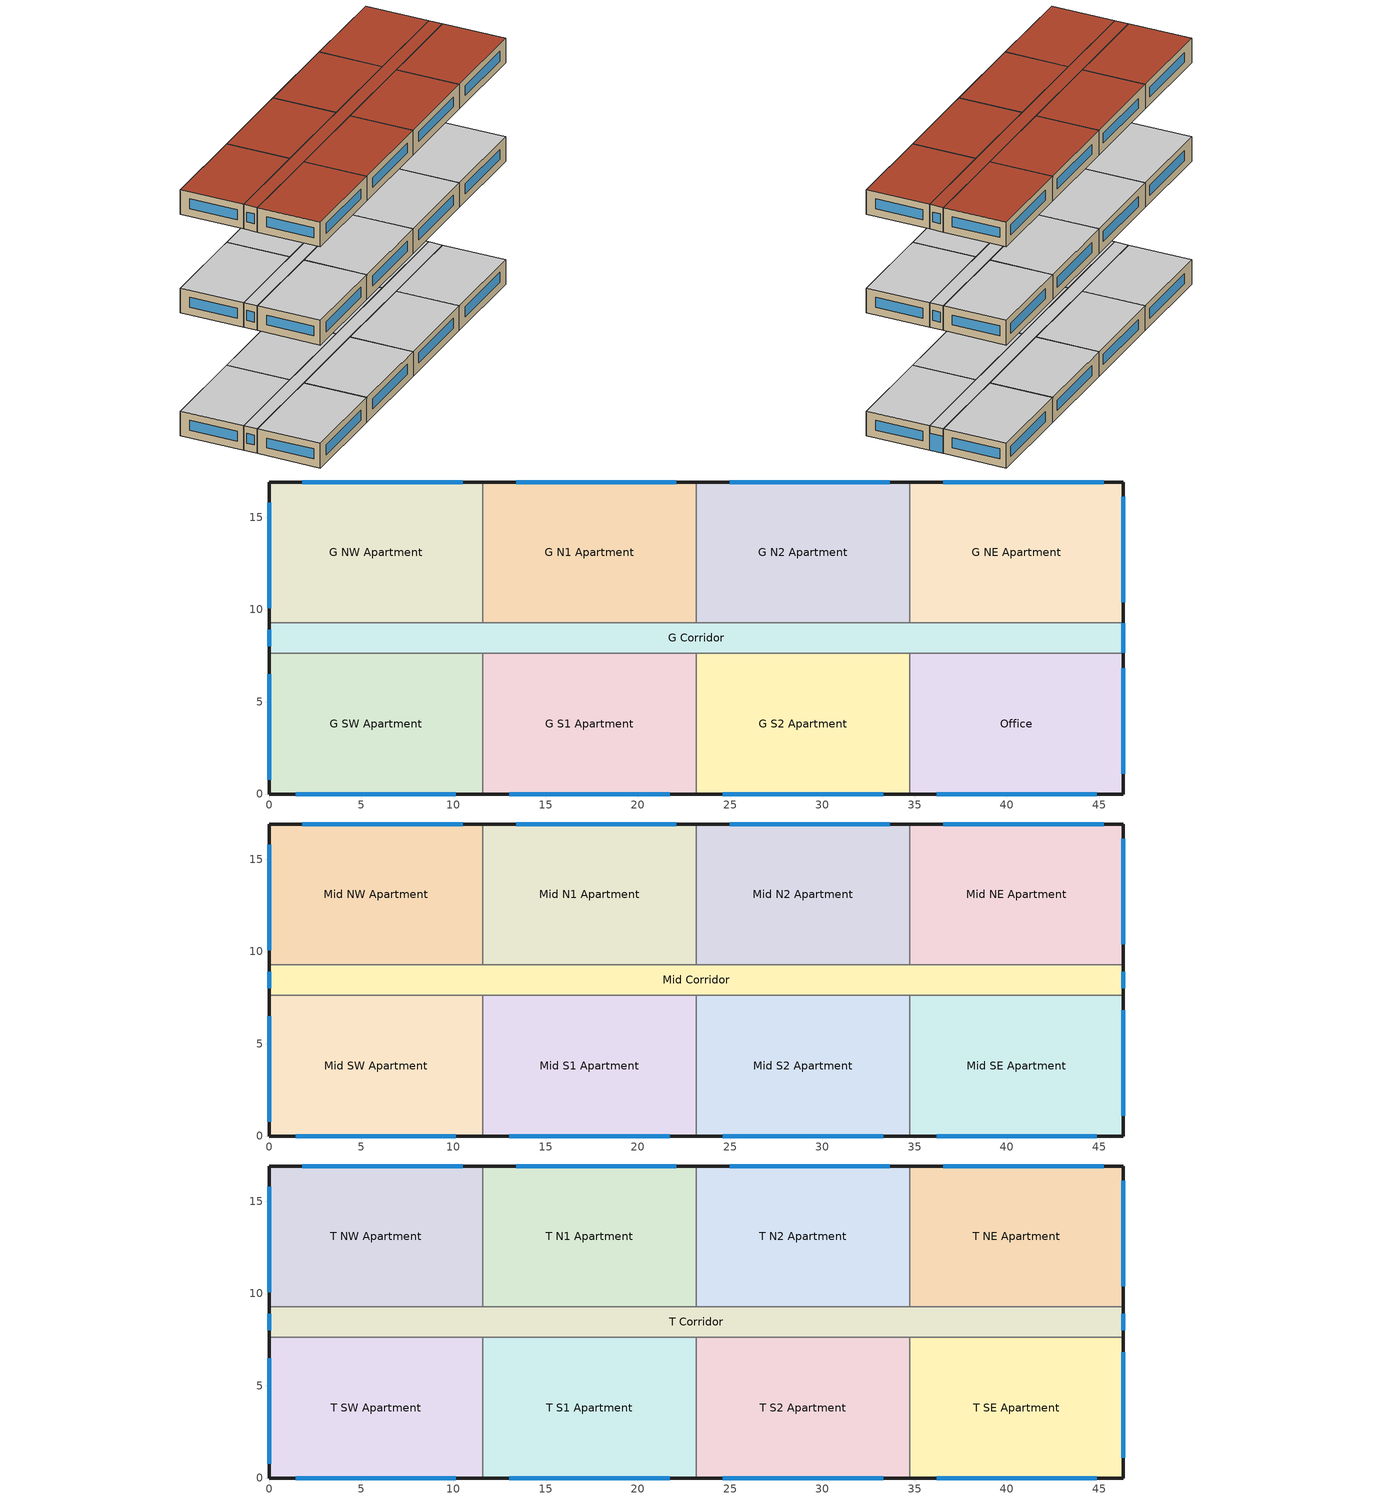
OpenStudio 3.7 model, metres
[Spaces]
G S1 Apartment
 floor ground: 23.16,7.62 23.16,0 11.58,0 11.58,7.62 z0
 wall outside: 11.58,0 23.16,0 z0:3.05
 wall to G S2 Apartment: 23.16,0 23.16,7.62 z0:3.05
 wall to G Corridor: 23.16,7.62 11.58,7.62 z0:3.05
 wall to G SW Apartment: 11.58,7.62 11.58,0 z0:3.05
 window: 13.03,0 21.72,0 z0.95:2.17
 ceiling adiabatic: 23.16,0 23.16,7.62 11.58,7.62 11.58,0 z3.05
Office
 floor ground: 46.33,7.62 46.33,0 34.75,0 34.75,7.62 z0
 wall outside: 34.75,0 46.33,0 46.33,7.62 z0:3.05
 wall to G S2 Apartment: 34.75,7.62 34.75,0 z0:3.05
 wall to G Corridor: 46.33,7.62 34.75,7.62 z0:3.05
 window: 36.19,0 44.88,0 / 46.33,1.1 46.33,6.81 z0.95:2.17
 ceiling adiabatic: 46.33,0 46.33,7.62 34.75,7.62 34.75,0 z3.05
G S2 Apartment
 floor ground: 34.75,7.62 34.75,0 23.16,0 23.16,7.62 z0
 wall outside: 23.16,0 34.75,0 z0:3.05
 wall to G Corridor: 34.75,7.62 23.16,7.62 z0:3.05
 window: 24.61,0 33.3,0 z0.95:2.17
 ceiling adiabatic: 34.75,0 34.75,7.62 23.16,7.62 23.16,0 z3.05
G Corridor
 floor ground: 46.33,9.3 46.33,7.62 0,7.62 0,9.3 z0
 wall outside: 46.33,7.62 46.33,9.3 / 0,9.3 0,7.62 z0:3.05
 wall to G NW Apartment: 11.58,9.3 0,9.3 z0:3.05
 wall to G NE Apartment: 46.33,9.3 34.75,9.3 z0:3.05
 wall to G N1 Apartment: 23.16,9.3 11.58,9.3 z0:3.05
 wall to G SW Apartment: 0,7.62 11.58,7.62 z0:3.05
 wall to G N2 Apartment: 34.75,9.3 23.16,9.3 z0:3.05
 window: 46.33,7.67 46.33,9.25 z0:2.13; 0,8.91 0,8 z0.95:2.17
 ceiling adiabatic: 46.33,7.62 46.33,9.3 0,9.3 0,7.62 z3.05
G NW Apartment
 floor ground: 11.58,16.92 11.58,9.3 0,9.3 0,16.92 z0
 wall outside: 11.58,16.92 0,16.92 0,9.3 z0:3.05
 wall to G N1 Apartment: 11.58,9.3 11.58,16.92 z0:3.05
 window: 0,15.8 0,10.08 / 10.5,16.92 1.81,16.92 z0.95:2.17
 ceiling adiabatic: 11.58,9.3 11.58,16.92 0,16.92 0,9.3 z3.05
G N1 Apartment
 floor ground: 23.16,16.92 23.16,9.3 11.58,9.3 11.58,16.92 z0
 wall outside: 23.16,16.92 11.58,16.92 z0:3.05
 wall to G N2 Apartment: 23.16,9.3 23.16,16.92 z0:3.05
 window: 22.08,16.92 13.4,16.92 z0.95:2.17
 ceiling adiabatic: 23.16,9.3 23.16,16.92 11.58,16.92 11.58,9.3 z3.05
G N2 Apartment
 floor ground: 34.75,16.92 34.75,9.3 23.16,9.3 23.16,16.92 z0
 wall outside: 34.75,16.92 23.16,16.92 z0:3.05
 wall to G NE Apartment: 34.75,9.3 34.75,16.92 z0:3.05
 window: 33.66,16.92 24.98,16.92 z0.95:2.17
 ceiling adiabatic: 34.75,9.3 34.75,16.92 23.16,16.92 23.16,9.3 z3.05
G NE Apartment
 floor ground: 46.33,16.92 46.33,9.3 34.75,9.3 34.75,16.92 z0
 wall outside: 46.33,9.3 46.33,16.92 34.75,16.92 z0:3.05
 window: 46.33,10.4 46.33,16.11 / 45.25,16.92 36.56,16.92 z0.95:2.17
 ceiling adiabatic: 46.33,9.3 46.33,16.92 34.75,16.92 34.75,9.3 z3.05
G SW Apartment
 floor ground: 11.58,7.62 11.58,0 0,0 0,7.62 z0
 wall outside: 0,7.62 0,0 11.58,0 z0:3.05
 window: 0,6.5 0,0.79 / 1.45,0 10.13,0 z0.95:2.17
 ceiling adiabatic: 11.58,0 11.58,7.62 0,7.62 0,0 z3.05
Mid S2 Apartment
 floor adiabatic: 34.75,7.62 34.75,0 23.16,0 23.16,7.62 z15.24
 wall outside: 23.16,0 34.75,0 z15.24:18.29
 wall to Mid Corridor: 34.75,7.62 23.16,7.62 z15.24:18.29
 wall to Mid S1 Apartment: 23.16,7.62 23.16,0 z15.24:18.29
 wall to Mid SE Apartment: 34.75,0 34.75,7.62 z15.24:18.29
 window: 24.61,0 33.3,0 z16.19:17.41
 ceiling adiabatic: 34.75,0 34.75,7.62 23.16,7.62 23.16,0 z18.29
Mid NE Apartment
 floor adiabatic: 46.33,16.92 46.33,9.3 34.75,9.3 34.75,16.92 z15.24
 wall outside: 46.33,9.3 46.33,16.92 34.75,16.92 z15.24:18.29
 wall to Mid N2 Apartment: 34.75,16.92 34.75,9.3 z15.24:18.29
 wall to Mid Corridor: 34.75,9.3 46.33,9.3 z15.24:18.29
 window: 46.33,10.4 46.33,16.11 / 45.25,16.92 36.56,16.92 z16.19:17.41
 ceiling adiabatic: 46.33,9.3 46.33,16.92 34.75,16.92 34.75,9.3 z18.29
Mid S1 Apartment
 floor adiabatic: 23.16,7.62 23.16,0 11.58,0 11.58,7.62 z15.24
 wall outside: 11.58,0 23.16,0 z15.24:18.29
 wall to Mid SW Apartment: 11.58,7.62 11.58,0 z15.24:18.29
 wall to Mid Corridor: 23.16,7.62 11.58,7.62 z15.24:18.29
 window: 13.03,0 21.72,0 z16.19:17.41
 ceiling adiabatic: 23.16,0 23.16,7.62 11.58,7.62 11.58,0 z18.29
Mid Corridor
 floor adiabatic: 46.33,9.3 46.33,7.62 0,7.62 0,9.3 z15.24
 wall outside: 46.33,7.62 46.33,9.3 / 0,9.3 0,7.62 z15.24:18.29
 wall to Mid N1 Apartment: 23.16,9.3 11.58,9.3 z15.24:18.29
 wall to Mid SE Apartment: 34.75,7.62 46.33,7.62 z15.24:18.29
 wall to Mid SW Apartment: 0,7.62 11.58,7.62 z15.24:18.29
 wall to Mid N2 Apartment: 34.75,9.3 23.16,9.3 z15.24:18.29
 wall to Mid NW Apartment: 11.58,9.3 0,9.3 z15.24:18.29
 window: 46.33,8 46.33,8.91 / 0,8.91 0,8 z16.19:17.41
 ceiling adiabatic: 46.33,7.62 46.33,9.3 0,9.3 0,7.62 z18.29
Mid SE Apartment
 floor adiabatic: 46.33,7.62 46.33,0 34.75,0 34.75,7.62 z15.24
 wall outside: 34.75,0 46.33,0 46.33,7.62 z15.24:18.29
 window: 46.33,1.1 46.33,6.81 / 36.19,0 44.88,0 z16.19:17.41
 ceiling adiabatic: 46.33,0 46.33,7.62 34.75,7.62 34.75,0 z18.29
Mid N1 Apartment
 floor adiabatic: 23.16,16.92 23.16,9.3 11.58,9.3 11.58,16.92 z15.24
 wall outside: 23.16,16.92 11.58,16.92 z15.24:18.29
 wall to Mid N2 Apartment: 23.16,9.3 23.16,16.92 z15.24:18.29
 wall to Mid NW Apartment: 11.58,16.92 11.58,9.3 z15.24:18.29
 window: 22.08,16.92 13.4,16.92 z16.19:17.41
 ceiling adiabatic: 23.16,9.3 23.16,16.92 11.58,16.92 11.58,9.3 z18.29
Mid NW Apartment
 floor adiabatic: 11.58,16.92 11.58,9.3 0,9.3 0,16.92 z15.24
 wall outside: 11.58,16.92 0,16.92 0,9.3 z15.24:18.29
 window: 0,15.8 0,10.08 / 10.5,16.92 1.81,16.92 z16.19:17.41
 ceiling adiabatic: 11.58,9.3 11.58,16.92 0,16.92 0,9.3 z18.29
Mid N2 Apartment
 floor adiabatic: 34.75,16.92 34.75,9.3 23.16,9.3 23.16,16.92 z15.24
 wall outside: 34.75,16.92 23.16,16.92 z15.24:18.29
 window: 33.66,16.92 24.98,16.92 z16.19:17.41
 ceiling adiabatic: 34.75,9.3 34.75,16.92 23.16,16.92 23.16,9.3 z18.29
Mid SW Apartment
 floor adiabatic: 11.58,7.62 11.58,0 0,0 0,7.62 z15.24
 wall outside: 0,7.62 0,0 11.58,0 z15.24:18.29
 window: 1.45,0 10.13,0 / 0,6.5 0,0.79 z16.19:17.41
 ceiling adiabatic: 11.58,0 11.58,7.62 0,7.62 0,0 z18.29
T N1 Apartment
 floor adiabatic: 23.16,16.92 23.16,9.3 11.58,9.3 11.58,16.92 z27.43
 wall outside: 23.16,16.92 11.58,16.92 z27.43:30.48
 wall to T NW Apartment: 11.58,16.92 11.58,9.3 z27.43:30.48
 wall to T Corridor: 11.58,9.3 23.16,9.3 z27.43:30.48
 wall to T N2 Apartment: 23.16,9.3 23.16,16.92 z27.43:30.48
 window: 22.08,16.92 13.4,16.92 z28.38:29.6
 roof outside: 23.16,9.3 23.16,16.92 11.58,16.92 11.58,9.3 z30.48
T N2 Apartment
 floor adiabatic: 34.75,16.92 34.75,9.3 23.16,9.3 23.16,16.92 z27.43
 wall outside: 34.75,16.92 23.16,16.92 z27.43:30.48
 wall to T NE Apartment: 34.75,9.3 34.75,16.92 z27.43:30.48
 wall to T Corridor: 23.16,9.3 34.75,9.3 z27.43:30.48
 window: 33.66,16.92 24.98,16.92 z28.38:29.6
 roof outside: 34.75,9.3 34.75,16.92 23.16,16.92 23.16,9.3 z30.48
T S2 Apartment
 floor adiabatic: 34.75,7.62 34.75,0 23.16,0 23.16,7.62 z27.43
 wall outside: 23.16,0 34.75,0 z27.43:30.48
 wall to T Corridor: 34.75,7.62 23.16,7.62 z27.43:30.48
 wall to T S1 Apartment: 23.16,7.62 23.16,0 z27.43:30.48
 wall to T SE Apartment: 34.75,0 34.75,7.62 z27.43:30.48
 window: 24.61,0 33.3,0 z28.38:29.6
 roof outside: 34.75,0 34.75,7.62 23.16,7.62 23.16,0 z30.48
T SW Apartment
 floor adiabatic: 11.58,7.62 11.58,0 0,0 0,7.62 z27.43
 wall outside: 0,7.62 0,0 11.58,0 z27.43:30.48
 wall to T Corridor: 11.58,7.62 0,7.62 z27.43:30.48
 wall to T S1 Apartment: 11.58,0 11.58,7.62 z27.43:30.48
 window: 1.45,0 10.13,0 / 0,6.5 0,0.79 z28.38:29.6
 roof outside: 11.58,0 11.58,7.62 0,7.62 0,0 z30.48
T SE Apartment
 floor adiabatic: 46.33,7.62 46.33,0 34.75,0 34.75,7.62 z27.43
 wall outside: 34.75,0 46.33,0 46.33,7.62 z27.43:30.48
 wall to T Corridor: 46.33,7.62 34.75,7.62 z27.43:30.48
 window: 36.19,0 44.88,0 / 46.33,1.1 46.33,6.81 z28.38:29.6
 roof outside: 46.33,0 46.33,7.62 34.75,7.62 34.75,0 z30.48
T S1 Apartment
 floor adiabatic: 23.16,7.62 23.16,0 11.58,0 11.58,7.62 z27.43
 wall outside: 11.58,0 23.16,0 z27.43:30.48
 wall to T Corridor: 23.16,7.62 11.58,7.62 z27.43:30.48
 window: 13.03,0 21.72,0 z28.38:29.6
 roof outside: 23.16,0 23.16,7.62 11.58,7.62 11.58,0 z30.48
T Corridor
 floor adiabatic: 46.33,9.3 46.33,7.62 0,7.62 0,9.3 z27.43
 wall outside: 0,9.3 0,7.62 / 46.33,7.62 46.33,9.3 z27.43:30.48
 wall to T NE Apartment: 46.33,9.3 34.75,9.3 z27.43:30.48
 wall to T NW Apartment: 11.58,9.3 0,9.3 z27.43:30.48
 window: 46.33,8 46.33,8.91 / 0,8.91 0,8 z28.38:29.6
 roof outside: 46.33,7.62 46.33,9.3 0,9.3 0,7.62 z30.48
T NE Apartment
 floor adiabatic: 46.33,16.92 46.33,9.3 34.75,9.3 34.75,16.92 z27.43
 wall outside: 46.33,9.3 46.33,16.92 34.75,16.92 z27.43:30.48
 window: 46.33,10.4 46.33,16.11 / 45.25,16.92 36.56,16.92 z28.38:29.6
 roof outside: 46.33,9.3 46.33,16.92 34.75,16.92 34.75,9.3 z30.48
T NW Apartment
 floor adiabatic: 11.58,16.92 11.58,9.3 0,9.3 0,16.92 z27.43
 wall outside: 11.58,16.92 0,16.92 0,9.3 z27.43:30.48
 window: 0,15.8 0,10.08 / 10.5,16.92 1.81,16.92 z28.38:29.6
 roof outside: 11.58,9.3 11.58,16.92 0,16.92 0,9.3 z30.48
[Site]
Resolute_NU_CAN: Latitude {deg}=74.72; Longitude {deg}=-94.98; Time Zone {hr}=-6; Elevation {m}=67; Terrain=City
[Building]
Building 1: North Axis {deg}=0; Standards Number of Stories=10; Standards Number of Above Ground Stories=10; Standards Building Type=HighriseApartment
[Site:WaterMainsTemperature]
Calculation Method=Correlation; Annual Average Outdoor Air Temperature {C}=-16.5333; Maximum Difference In Monthly Average Outdoor Air Temperatures {deltaC}=35.9
[SizingPeriod:DesignDay] Barometric Pressure {Pa}=100523; Sky Clearness=0; Rain Indicator=No; Snow Indicator=No; Day of Month=21; Daylight Saving Time Indicator=No; Humidity Condition Type=Wetbulb; Dry-Bulb Temperature Range Modifier Type=DefaultMultipliers
Name | Maximum Dry-Bulb Temperature {C} | Daily Dry-Bulb Temperature Range {deltaC} | Wind Speed {m/s} | Wind Direction {deg} | Month | Day Type | Wetbulb or DewPoint at Maximum Dry-Bulb {C} | Solar Model Indicator | ASHRAE Clear Sky Optical Depth for Beam Irradiance | ASHRAE Clear Sky Optical Depth for Diffuse Irradiance
Resolute Ann Htg 99.6% Condns DB | -42.5 | 0 | 4 | 330 | 2 | WinterDesignDay | -42.5 | ASHRAEClearSky
Resolute Ann Clg .4% Condns DB=>MWB | 10.8 | 4.7 | 5.6 | 140 | 7 | SummerDesignDay | 7.7 | ASHRAETau | 0.332 | 2.238
[Site:GroundTemperature:BuildingSurface]
19.527, 19.502, 19.536, 19.598, 20.002, 21.64, 22.225, 22.375, 21.449, 20.121, 19.802, 19.633
[ClimateZones]
Climate Zone Institution Name 1=ASHRAE; Climate Zone Document Name 1=ANSI/ASHRAE Standard 169; Climate Zone Document Year 1=2006; Climate Zone Institution Name 2=CEC; Climate Zone Document Name 2=California Climate Zone Descriptions; Climate Zone Document Year 2=1995
[Space] Part of Total Floor Area=Yes
Name | Space Type | Building Story | Thermal Zone
Mid NE Apartment | Space Function Dwelling Unit(s) | Building Story 6 | TZ-Mid NE Apartment
Mid S1 Apartment | Space Function Dwelling Unit(s) | Building Story 6 | TZ-Mid S1 Apartment
Mid SE Apartment | Space Function Dwelling Unit(s) | Building Story 6 | TZ-Mid SE Apartment
Mid S2 Apartment | Space Function Dwelling Unit(s) | Building Story 6 | TZ-Mid S2 Apartment
G S1 Apartment | Space Function Dwelling Unit(s) | Building Story 1 | TZ-G S1 Apartment
Office | Space Function Dwelling Unit(s) | Building Story 1 | TZ-Office
G N2 Apartment | Space Function Dwelling Unit(s) | Building Story 1 | TZ-G N2 Apartment
T S2 Apartment | Space Function Dwelling Unit(s) | Building Story 10 | TZ-T S2 Apartment
G S2 Apartment | Space Function Dwelling Unit(s) | Building Story 1 | TZ-G S2 Apartment
T N1 Apartment | Space Function Dwelling Unit(s) | Building Story 10 | TZ-T N1 Apartment
Mid Corridor | Space Function Corr. < 2.4m wide-sch-G | Building Story 6 | TZ-Mid Corridor
G Corridor | Space Function Corr. < 2.4m wide-sch-G | Building Story 1 | TZ-G Corridor
T N2 Apartment | Space Function Dwelling Unit(s) | Building Story 10 | TZ-T N2 Apartment
G NW Apartment | Space Function Dwelling Unit(s) | Building Story 1 | TZ-G NW Apartment
G N1 Apartment | Space Function Dwelling Unit(s) | Building Story 1 | TZ-G N1 Apartment
T SW Apartment | Space Function Dwelling Unit(s) | Building Story 10 | TZ-T SW Apartment
G SW Apartment | Space Function Dwelling Unit(s) | Building Story 1 | TZ-G SW Apartment
T S1 Apartment | Space Function Dwelling Unit(s) | Building Story 10 | TZ-T S1 Apartment
Mid N1 Apartment | Space Function Dwelling Unit(s) | Building Story 6 | TZ-Mid N1 Apartment
Mid N2 Apartment | Space Function Dwelling Unit(s) | Building Story 6 | TZ-Mid N2 Apartment
T SE Apartment | Space Function Dwelling Unit(s) | Building Story 10 | TZ-T SE Apartment
T NW Apartment | Space Function Dwelling Unit(s) | Building Story 10 | TZ-T NW Apartment
T NE Apartment | Space Function Dwelling Unit(s) | Building Story 10 | TZ-T NE Apartment
Mid NW Apartment | Space Function Dwelling Unit(s) | Building Story 6 | TZ-Mid NW Apartment
T Corridor | Space Function Corr. < 2.4m wide-sch-G | Building Story 10 | TZ-T Corridor
G NE Apartment | Space Function Dwelling Unit(s) | Building Story 1 | TZ-G NE Apartment
Mid SW Apartment | Space Function Dwelling Unit(s) | Building Story 6 | TZ-Mid SW Apartment
[EvaporativeFluidCooler:SingleSpeed]
Central Tower: Design Air Flow Rate {m3/s}=autosize; Fan Power at Design Air Flow Rate {W}=autosize; Design Spray Water Flow Rate {m3/s}=0.002208; Performance Input Method=UFactorTimesAreaAndDesignWaterFlowRate; U-factor Times Area Value at Design Air Flow Rate {W/K}=autosize; Design Water Flow Rate {m3/s}=autosize; Capacity Control=FanCycling; Sizing Factor=1; Evaporation Loss Mode=SaturatedExit; Drift Loss Percent {percent}=0.008; Blowdown Calculation Mode=ConcentrationRatio; Blowdown Concentration Ratio=3
[BuildingStory]
Name | Nominal Z Coordinate {m}
Building Story 1 | 0
Building Story 2 | 3.0478
Building Story 3 | 6.0957
Building Story 4 | 9.1435
Building Story 5 | 12.1914
Building Story 6 | 15.2393
Building Story 7 | 18.2871
Building Story 8 | 21.3349
Building Story 9 | 24.3828
Building Story 10 | 27.4307
[ThermalZone] Use Ideal Air Loads=No
Name | Thermostat | Humidistat | Multiplier
TZ-F9 NE Apartment | Thermostat Setpoint Dual Setpoint 58 | Zone Control Humidistat 58
TZ-M S2 Apartment | Thermostat Setpoint Dual Setpoint 78 | Zone Control Humidistat 78
TZ-F9 Corridor | Thermostat Setpoint Dual Setpoint 55 | Zone Control Humidistat 55
TZ-F8 N1 Apartment | Thermostat Setpoint Dual Setpoint 47 | Zone Control Humidistat 47
TZ-F2 NW Apartment | Thermostat Setpoint Dual Setpoint 5 | Zone Control Humidistat 5
TZ-T S1 Apartment | Thermostat Setpoint Dual Setpoint 87 | Zone Control Humidistat 87
TZ-G NW Apartment | Thermostat Setpoint Dual Setpoint 68 | Zone Control Humidistat 68
TZ-G N2 Apartment | Thermostat Setpoint Dual Setpoint 66 | Zone Control Humidistat 66
TZ-T N1 Apartment | Thermostat Setpoint Dual Setpoint 83 | Zone Control Humidistat 83
TZ-F4 S2 Apartment | Thermostat Setpoint Dual Setpoint 25 | Zone Control Humidistat 25
TZ-F2 SE Apartment | Thermostat Setpoint Dual Setpoint 8 | Zone Control Humidistat 8
TZ-F8 S2 Apartment | Thermostat Setpoint Dual Setpoint 52 | Zone Control Humidistat 52
TZ-F7 N2 Apartment | Thermostat Setpoint Dual Setpoint 39 | Zone Control Humidistat 39
TZ-F9 S2 Apartment | Thermostat Setpoint Dual Setpoint 61 | Zone Control Humidistat 61
TZ-F4 SW Apartment | Thermostat Setpoint Dual Setpoint 27 | Zone Control Humidistat 27
TZ-F3 Corridor | Thermostat Setpoint Dual Setpoint 10 | Zone Control Humidistat 10
TZ-F7 SE Apartment | Thermostat Setpoint Dual Setpoint 44 | Zone Control Humidistat 44
TZ-T S2 Apartment | Thermostat Setpoint Dual Setpoint 88 | Zone Control Humidistat 88
TZ-F7 SW Apartment | Thermostat Setpoint Dual Setpoint 45 | Zone Control Humidistat 45
TZ-T NW Apartment | Thermostat Setpoint Dual Setpoint 86 | Zone Control Humidistat 86
TZ-F4 N2 Apartment | Thermostat Setpoint Dual Setpoint 21 | Zone Control Humidistat 21
TZ-F3 N1 Apartment | Thermostat Setpoint Dual Setpoint 11 | Zone Control Humidistat 11
TZ-F4 S1 Apartment | Thermostat Setpoint Dual Setpoint 24 | Zone Control Humidistat 24
TZ-M SW Apartment | Thermostat Setpoint Dual Setpoint 80 | Zone Control Humidistat 80
TZ-F9 NW Apartment | Thermostat Setpoint Dual Setpoint 59 | Zone Control Humidistat 59
TZ-F2 SW Apartment | Thermostat Setpoint Dual Setpoint 9 | Zone Control Humidistat 9
TZ-G SW Apartment | Thermostat Setpoint Dual Setpoint 71 | Zone Control Humidistat 71
TZ-T N2 Apartment | Thermostat Setpoint Dual Setpoint 84 | Zone Control Humidistat 84
TZ-F7 N1 Apartment | Thermostat Setpoint Dual Setpoint 38 | Zone Control Humidistat 38
TZ-F8 SE Apartment | Thermostat Setpoint Dual Setpoint 53 | Zone Control Humidistat 53
TZ-F9 SE Apartment | Thermostat Setpoint Dual Setpoint 62 | Zone Control Humidistat 62
TZ-Office | Thermostat Setpoint Dual Setpoint 81 | Zone Control Humidistat 81
TZ-F7 Corridor | Thermostat Setpoint Dual Setpoint 37 | Zone Control Humidistat 37
TZ-F9 S1 Apartment | Thermostat Setpoint Dual Setpoint 60 | Zone Control Humidistat 60
TZ-F4 NE Apartment | Thermostat Setpoint Dual Setpoint 22 | Zone Control Humidistat 22
TZ-M N2 Apartment | Thermostat Setpoint Dual Setpoint 74 | Zone Control Humidistat 74
TZ-G NE Apartment | Thermostat Setpoint Dual Setpoint 67 | Zone Control Humidistat 67
TZ-F7 NW Apartment | Thermostat Setpoint Dual Setpoint 41 | Zone Control Humidistat 41
TZ-F4 SE Apartment | Thermostat Setpoint Dual Setpoint 26 | Zone Control Humidistat 26
TZ-T Corridor | Thermostat Setpoint Dual Setpoint 82 | Zone Control Humidistat 82
TZ-Mid SW Apartment | Thermostat Setpoint Dual Setpoint 36 | Zone Control Humidistat 36 | 7
TZ-F2 S2 Apartment | Thermostat Setpoint Dual Setpoint 7 | Zone Control Humidistat 7
TZ-F4 NW Apartment | Thermostat Setpoint Dual Setpoint 23 | Zone Control Humidistat 23
TZ-G Corridor | Thermostat Setpoint Dual Setpoint 64 | Zone Control Humidistat 64
TZ-F9 N2 Apartment | Thermostat Setpoint Dual Setpoint 57 | Zone Control Humidistat 57
TZ-F8 NE Apartment | Thermostat Setpoint Dual Setpoint 49 | Zone Control Humidistat 49
TZ-F7 S1 Apartment | Thermostat Setpoint Dual Setpoint 42 | Zone Control Humidistat 42
TZ-F2 Corridor | Thermostat Setpoint Dual Setpoint 1 | Zone Control Humidistat 1
TZ-G N1 Apartment | Thermostat Setpoint Dual Setpoint 65 | Zone Control Humidistat 65
TZ-F7 S2 Apartment | Thermostat Setpoint Dual Setpoint 43 | Zone Control Humidistat 43
TZ-F7 NE Apartment | Thermostat Setpoint Dual Setpoint 40 | Zone Control Humidistat 40
TZ-M NE Apartment | Thermostat Setpoint Dual Setpoint 75 | Zone Control Humidistat 75
TZ-F8 Corridor | Thermostat Setpoint Dual Setpoint 46 | Zone Control Humidistat 46
TZ-F4 Corridor | Thermostat Setpoint Dual Setpoint 19 | Zone Control Humidistat 19
TZ-T SW Apartment | Thermostat Setpoint Dual Setpoint 90 | Zone Control Humidistat 90
TZ-F2 S1 Apartment | Thermostat Setpoint Dual Setpoint 6 | Zone Control Humidistat 6
TZ-Mid NW Apartment | Thermostat Setpoint Dual Setpoint 32 | Zone Control Humidistat 32 | 7
TZ-F9 N1 Apartment | Thermostat Setpoint Dual Setpoint 56 | Zone Control Humidistat 56
TZ-M NW Apartment | Thermostat Setpoint Dual Setpoint 76 | Zone Control Humidistat 76
TZ-F9 SW Apartment | Thermostat Setpoint Dual Setpoint 63 | Zone Control Humidistat 63
TZ-F3 NW Apartment | Thermostat Setpoint Dual Setpoint 14 | Zone Control Humidistat 14
TZ-M Corridor | Thermostat Setpoint Dual Setpoint 72 | Zone Control Humidistat 72
TZ-F4 N1 Apartment | Thermostat Setpoint Dual Setpoint 20 | Zone Control Humidistat 20
TZ-F2 N1 Apartment | Thermostat Setpoint Dual Setpoint 2 | Zone Control Humidistat 2
TZ-M N1 Apartment | Thermostat Setpoint Dual Setpoint 73 | Zone Control Humidistat 73
TZ-M S1 Apartment | Thermostat Setpoint Dual Setpoint 77 | Zone Control Humidistat 77
TZ-F3 SE Apartment | Thermostat Setpoint Dual Setpoint 17 | Zone Control Humidistat 17
TZ-Mid SE Apartment | Thermostat Setpoint Dual Setpoint 35 | Zone Control Humidistat 35 | 7
TZ-T SE Apartment | Thermostat Setpoint Dual Setpoint 89 | Zone Control Humidistat 89
TZ-Mid S1 Apartment | Thermostat Setpoint Dual Setpoint 33 | Zone Control Humidistat 33 | 7
TZ-F8 SW Apartment | Thermostat Setpoint Dual Setpoint 54 | Zone Control Humidistat 54
TZ-F8 N2 Apartment | Thermostat Setpoint Dual Setpoint 48 | Zone Control Humidistat 48
TZ-M SE Apartment | Thermostat Setpoint Dual Setpoint 79 | Zone Control Humidistat 79
TZ-Mid N2 Apartment | Thermostat Setpoint Dual Setpoint 30 | Zone Control Humidistat 30 | 7
TZ-Mid S2 Apartment | Thermostat Setpoint Dual Setpoint 34 | Zone Control Humidistat 34 | 7
TZ-Mid N1 Apartment | Thermostat Setpoint Dual Setpoint 29 | Zone Control Humidistat 29 | 7
TZ-T NE Apartment | Thermostat Setpoint Dual Setpoint 85 | Zone Control Humidistat 85
TZ-F2 N2 Apartment | Thermostat Setpoint Dual Setpoint 3 | Zone Control Humidistat 3
TZ-F3 SW Apartment | Thermostat Setpoint Dual Setpoint 18 | Zone Control Humidistat 18
TZ-F8 S1 Apartment | Thermostat Setpoint Dual Setpoint 51 | Zone Control Humidistat 51
TZ-Mid Corridor | Thermostat Setpoint Dual Setpoint 28 | Zone Control Humidistat 28 | 7
TZ-F3 N2 Apartment | Thermostat Setpoint Dual Setpoint 12 | Zone Control Humidistat 12
TZ-F3 S2 Apartment | Thermostat Setpoint Dual Setpoint 16 | Zone Control Humidistat 16
TZ-F3 S1 Apartment | Thermostat Setpoint Dual Setpoint 15 | Zone Control Humidistat 15
TZ-F8 NW Apartment | Thermostat Setpoint Dual Setpoint 50 | Zone Control Humidistat 50
TZ-Mid NE Apartment | Thermostat Setpoint Dual Setpoint 31 | Zone Control Humidistat 31 | 7
TZ-F3 NE Apartment | Thermostat Setpoint Dual Setpoint 13 | Zone Control Humidistat 13
TZ-F2 NE Apartment | Thermostat Setpoint Dual Setpoint 4 | Zone Control Humidistat 4
TZ-G S1 Apartment | Thermostat Setpoint Dual Setpoint 69 | Zone Control Humidistat 69
TZ-G S2 Apartment | Thermostat Setpoint Dual Setpoint 70 | Zone Control Humidistat 70
[Sizing:Zone] Zone Cooling Design Supply Air Temperature Input Method=SupplyAirTemperature; Zone Cooling Design Supply Air Temperature {C}=14; Zone Cooling Design Supply Air Temperature Difference {deltaC}=11.11; Zone Heating Design Supply Air Temperature Input Method=SupplyAirTemperature; Zone Heating Design Supply Air Temperature {C}=40; Zone Heating Design Supply Air Temperature Difference {deltaC}=11.11; Zone Cooling Design Supply Air Humidity Ratio {kg-H2O/kg-air}=0.0085; Zone Heating Design Supply Air Humidity Ratio {kg-H2O/kg-air}=0.008; Cooling Design Air Flow Method=DesignDay; Heating Design Air Flow Method=DesignDay; Account for Dedicated Outdoor Air System=No; Dedicated Outdoor Air System Control Strategy=NeutralSupplyAir; Dedicated Outdoor Air Low Setpoint Temperature for Design {C}=autosize; Dedicated Outdoor Air High Setpoint Temperature for Design {C}=autosize; Zone Load Sizing Method=Sensible Load Only No Latent Load; Zone Latent Cooling Design Supply Air Humidity Ratio Input Method=HumidityRatioDifference; Zone Cooling Design Supply Air Humidity Ratio Difference {kgWater/kgDryAir}=0.005; Zone Latent Heating Design Supply Air Humidity Ratio Input Method=HumidityRatioDifference; Zone Humidification Design Supply Air Humidity Ratio Difference {kgWater/kgDryAir}=0.005
TZ-F9 NE Apartment; TZ-M S2 Apartment; TZ-F9 Corridor; TZ-F8 N1 Apartment; TZ-F2 NW Apartment; TZ-T S1 Apartment; TZ-G NW Apartment; TZ-G N2 Apartment; TZ-T N1 Apartment; TZ-F4 S2 Apartment; TZ-F2 SE Apartment; TZ-F8 S2 Apartment; TZ-F7 N2 Apartment; TZ-F9 S2 Apartment; TZ-F4 SW Apartment; TZ-F3 Corridor; TZ-F7 SE Apartment; TZ-T S2 Apartment; TZ-F7 SW Apartment; TZ-T NW Apartment; TZ-F4 N2 Apartment; TZ-F3 N1 Apartment; TZ-F4 S1 Apartment; TZ-M SW Apartment; TZ-F9 NW Apartment; TZ-F2 SW Apartment; TZ-G SW Apartment; TZ-T N2 Apartment; TZ-F7 N1 Apartment; TZ-F8 SE Apartment; TZ-F9 SE Apartment; TZ-Office; TZ-F7 Corridor; TZ-F9 S1 Apartment; TZ-F4 NE Apartment; TZ-M N2 Apartment; TZ-G NE Apartment; TZ-F7 NW Apartment; TZ-F4 SE Apartment; TZ-T Corridor; TZ-Mid SW Apartment; TZ-F2 S2 Apartment; TZ-F4 NW Apartment; TZ-G Corridor; TZ-F9 N2 Apartment; TZ-F8 NE Apartment; TZ-F7 S1 Apartment; TZ-F2 Corridor; TZ-G N1 Apartment; TZ-F7 S2 Apartment; TZ-F7 NE Apartment; TZ-M NE Apartment; TZ-F8 Corridor; TZ-F4 Corridor; TZ-T SW Apartment; TZ-F2 S1 Apartment; TZ-Mid NW Apartment; TZ-F9 N1 Apartment; TZ-M NW Apartment; TZ-F9 SW Apartment; TZ-F3 NW Apartment; TZ-M Corridor; TZ-F4 N1 Apartment; TZ-F2 N1 Apartment; TZ-M N1 Apartment; TZ-M S1 Apartment; TZ-F3 SE Apartment; TZ-Mid SE Apartment; TZ-T SE Apartment; TZ-Mid S1 Apartment; TZ-F8 SW Apartment; TZ-F8 N2 Apartment; TZ-M SE Apartment; TZ-Mid N2 Apartment; TZ-Mid S2 Apartment; TZ-Mid N1 Apartment; TZ-T NE Apartment; TZ-F2 N2 Apartment; TZ-F3 SW Apartment; TZ-F8 S1 Apartment; TZ-Mid Corridor; TZ-F3 N2 Apartment; TZ-F3 S2 Apartment; TZ-F3 S1 Apartment; TZ-F8 NW Apartment; TZ-Mid NE Apartment; TZ-F3 NE Apartment; TZ-F2 NE Apartment; TZ-G S1 Apartment; TZ-G S2 Apartment
[SpaceType] Standards Building Type=Space Function
Name | Standards Space Type
Space Function Corr. < 2.4m wide-sch-G | Corr. < 2.4m wide-sch-G
Space Function Dwelling Unit(s) | Dwelling Unit(s)
[ThermostatSetpoint:DualSetpoint]
Thermostat Setpoint Dual Setpoint 1; Thermostat Setpoint Dual Setpoint 2; Thermostat Setpoint Dual Setpoint 3; Thermostat Setpoint Dual Setpoint 4; Thermostat Setpoint Dual Setpoint 5; Thermostat Setpoint Dual Setpoint 6; Thermostat Setpoint Dual Setpoint 7; Thermostat Setpoint Dual Setpoint 8; Thermostat Setpoint Dual Setpoint 9; Thermostat Setpoint Dual Setpoint 10; Thermostat Setpoint Dual Setpoint 11; Thermostat Setpoint Dual Setpoint 12; Thermostat Setpoint Dual Setpoint 13; Thermostat Setpoint Dual Setpoint 14; Thermostat Setpoint Dual Setpoint 15; Thermostat Setpoint Dual Setpoint 16; Thermostat Setpoint Dual Setpoint 17; Thermostat Setpoint Dual Setpoint 18; Thermostat Setpoint Dual Setpoint 19; Thermostat Setpoint Dual Setpoint 20; Thermostat Setpoint Dual Setpoint 21; Thermostat Setpoint Dual Setpoint 22; Thermostat Setpoint Dual Setpoint 23; Thermostat Setpoint Dual Setpoint 24; Thermostat Setpoint Dual Setpoint 25; Thermostat Setpoint Dual Setpoint 26; Thermostat Setpoint Dual Setpoint 27; Thermostat Setpoint Dual Setpoint 28; Thermostat Setpoint Dual Setpoint 29; Thermostat Setpoint Dual Setpoint 30; Thermostat Setpoint Dual Setpoint 31; Thermostat Setpoint Dual Setpoint 32; Thermostat Setpoint Dual Setpoint 33; Thermostat Setpoint Dual Setpoint 34; Thermostat Setpoint Dual Setpoint 35; Thermostat Setpoint Dual Setpoint 36; Thermostat Setpoint Dual Setpoint 37; Thermostat Setpoint Dual Setpoint 38; Thermostat Setpoint Dual Setpoint 39; Thermostat Setpoint Dual Setpoint 40; Thermostat Setpoint Dual Setpoint 41; Thermostat Setpoint Dual Setpoint 42; Thermostat Setpoint Dual Setpoint 43; Thermostat Setpoint Dual Setpoint 44; Thermostat Setpoint Dual Setpoint 45; Thermostat Setpoint Dual Setpoint 46; Thermostat Setpoint Dual Setpoint 47; Thermostat Setpoint Dual Setpoint 48; Thermostat Setpoint Dual Setpoint 49; Thermostat Setpoint Dual Setpoint 50; Thermostat Setpoint Dual Setpoint 51; Thermostat Setpoint Dual Setpoint 52; Thermostat Setpoint Dual Setpoint 53; Thermostat Setpoint Dual Setpoint 54; Thermostat Setpoint Dual Setpoint 55; Thermostat Setpoint Dual Setpoint 56; Thermostat Setpoint Dual Setpoint 57; Thermostat Setpoint Dual Setpoint 58; Thermostat Setpoint Dual Setpoint 59; Thermostat Setpoint Dual Setpoint 60; Thermostat Setpoint Dual Setpoint 61; Thermostat Setpoint Dual Setpoint 62; Thermostat Setpoint Dual Setpoint 63; Thermostat Setpoint Dual Setpoint 64; Thermostat Setpoint Dual Setpoint 65; Thermostat Setpoint Dual Setpoint 66; Thermostat Setpoint Dual Setpoint 67; Thermostat Setpoint Dual Setpoint 68; Thermostat Setpoint Dual Setpoint 69; Thermostat Setpoint Dual Setpoint 70; Thermostat Setpoint Dual Setpoint 71; Thermostat Setpoint Dual Setpoint 72; Thermostat Setpoint Dual Setpoint 73; Thermostat Setpoint Dual Setpoint 74; Thermostat Setpoint Dual Setpoint 75; Thermostat Setpoint Dual Setpoint 76; Thermostat Setpoint Dual Setpoint 77; Thermostat Setpoint Dual Setpoint 78; Thermostat Setpoint Dual Setpoint 79; Thermostat Setpoint Dual Setpoint 80; Thermostat Setpoint Dual Setpoint 81; Thermostat Setpoint Dual Setpoint 82; Thermostat Setpoint Dual Setpoint 83; Thermostat Setpoint Dual Setpoint 84; Thermostat Setpoint Dual Setpoint 85; Thermostat Setpoint Dual Setpoint 86; Thermostat Setpoint Dual Setpoint 87; Thermostat Setpoint Dual Setpoint 88; Thermostat Setpoint Dual Setpoint 89; Thermostat Setpoint Dual Setpoint 90
[ZoneControl:Humidistat]
Zone Control Humidistat 1; Zone Control Humidistat 2; Zone Control Humidistat 3; Zone Control Humidistat 4; Zone Control Humidistat 5; Zone Control Humidistat 6; Zone Control Humidistat 7; Zone Control Humidistat 8; Zone Control Humidistat 9; Zone Control Humidistat 10; Zone Control Humidistat 11; Zone Control Humidistat 12; Zone Control Humidistat 13; Zone Control Humidistat 14; Zone Control Humidistat 15; Zone Control Humidistat 16; Zone Control Humidistat 17; Zone Control Humidistat 18; Zone Control Humidistat 19; Zone Control Humidistat 20; Zone Control Humidistat 21; Zone Control Humidistat 22; Zone Control Humidistat 23; Zone Control Humidistat 24; Zone Control Humidistat 25; Zone Control Humidistat 26; Zone Control Humidistat 27; Zone Control Humidistat 28; Zone Control Humidistat 29; Zone Control Humidistat 30; Zone Control Humidistat 31; Zone Control Humidistat 32; Zone Control Humidistat 33; Zone Control Humidistat 34; Zone Control Humidistat 35; Zone Control Humidistat 36; Zone Control Humidistat 37; Zone Control Humidistat 38; Zone Control Humidistat 39; Zone Control Humidistat 40; Zone Control Humidistat 41; Zone Control Humidistat 42; Zone Control Humidistat 43; Zone Control Humidistat 44; Zone Control Humidistat 45; Zone Control Humidistat 46; Zone Control Humidistat 47; Zone Control Humidistat 48; Zone Control Humidistat 49; Zone Control Humidistat 50; Zone Control Humidistat 51; Zone Control Humidistat 52; Zone Control Humidistat 53; Zone Control Humidistat 54; Zone Control Humidistat 55; Zone Control Humidistat 56; Zone Control Humidistat 57; Zone Control Humidistat 58; Zone Control Humidistat 59; Zone Control Humidistat 60; Zone Control Humidistat 61; Zone Control Humidistat 62; Zone Control Humidistat 63; Zone Control Humidistat 64; Zone Control Humidistat 65; Zone Control Humidistat 66; Zone Control Humidistat 67; Zone Control Humidistat 68; Zone Control Humidistat 69; Zone Control Humidistat 70; Zone Control Humidistat 71; Zone Control Humidistat 72; Zone Control Humidistat 73; Zone Control Humidistat 74; Zone Control Humidistat 75; Zone Control Humidistat 76; Zone Control Humidistat 77; Zone Control Humidistat 78; Zone Control Humidistat 79; Zone Control Humidistat 80; Zone Control Humidistat 81; Zone Control Humidistat 82; Zone Control Humidistat 83; Zone Control Humidistat 84; Zone Control Humidistat 85; Zone Control Humidistat 86; Zone Control Humidistat 87; Zone Control Humidistat 88; Zone Control Humidistat 89; Zone Control Humidistat 90
